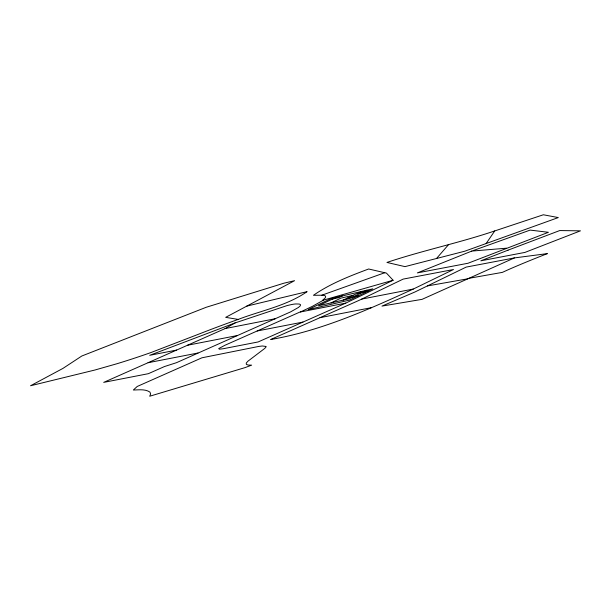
<?xml version="1.0" encoding="UTF-8"?>
<svg xmlns="http://www.w3.org/2000/svg" width="611" height="611" viewBox="0 0 611 611"><rect width="100%" height="100%" fill="white"/><g stroke="black" fill="none" stroke-linecap="round" stroke-linejoin="round"><path stroke-width="0.92" d="M486.157 243.522L494.727 230.935L543.347 214.774L558.324 217.569L464.864 251.182L404.994 266.625L386.931 262.44C422.438 250.533 459.228 242.934 494.727 230.935M436.514 258.499L448.451 244.744M225.085 328.596L235.159 322.898L286.849 305.66A22.156 2.467 -18.5 0 1 296.488 303.965L299.275 304.041L300.536 304.668L300.299 305.798L298.504 307.425L290.615 311.877L176.533 362.667L164.435 366.562L148.351 373.688L103.702 382.379L225.085 328.596L275.523 318.675M323.563 300.093L312.42 306.325L300.459 311.969M413.296 289.049C367.517 309.983 320.63 330.986 270.711 339.51L359.39 300.215L403.145 279.105L453.477 269.52L413.296 289.049L361.743 299.085M336.165 297.252L318.537 305.76L349.263 298.703L366.89 290.194M342.511 295.793L338.654 297.656L332.308 299.115M331.04 302.888L340.877 298.137L353.005 295.357M343.168 300.1L356.305 293.761L368.433 290.973M361.918 291.34L358.061 293.196L363.033 292.058M345.727 303.132L299.825 312.091L225.047 345.223L218.707 348.575L219.372 349.209L223.259 348.721L258.102 341.961L345.727 303.132L393.11 280.258L386.442 273.109L368.647 268.993C349.53 276.126 330.322 283.634 313.428 295.296L322.761 295.205A75.206 8.386 -18.5 0 1 324.892 298.237L322.387 300.429L393.11 280.258M514.401 257.918L422.056 299.352L381.974 306.088L414.823 292.043L466.147 267.106L514.401 257.918L547.41 253.611A178.343 19.88 -18.5 0 0 508.787 269.466L502.349 272.384L468.912 278.318M471.768 251.083L417.374 272.896L468.003 263.257L548.441 232.295L530.134 230.095L471.768 251.083L506.534 248.188M235.159 322.898L149.703 355.312L176.594 350.08M321.89 295.189L384.777 272.727M238.206 319.416L225.673 317.353L294.563 280.686L283.909 283.199L206.266 307.257L81.843 355.992L62.91 368.425L30.55 385.755L94.965 370.006L116.716 363.805A89.114 9.936 -18.5 0 0 151.345 352.402L200.668 333.4A161.747 18.032 -18.5 0 1 238.206 319.416C261.294 310.495 286.467 305.966 307.104 291.63L246.783 306.119M346.475 298.504L358.604 295.724M320.011 317.667L371.373 307.669M257.2 330.979L302.957 322.081M187.493 345.253L237.503 335.515M148.076 362.72L198.017 353.005M427.41 285.925L467.85 278.799M265.907 346.437L265.846 347.315L264.532 348.583L247.829 361.277L246.264 363.087L246.355 364.362L248.165 365.057L251.625 365.149L245.003 367.623L149.726 396.226L150.612 393.942L149.947 392.094C145.105 388.863 138.85 389.94 133.351 390.017L137.215 386.473L201.928 357.802L258.759 346.429L262.302 345.986L265.907 346.437M331.002 298.588L308.173 309.601L349.362 300.146L372.794 288.843L331.002 298.588M508.024 250.159L480.842 260.813L524.941 252.412L580.45 230.843L559.714 230.561L508.024 250.159"/></g></svg>
